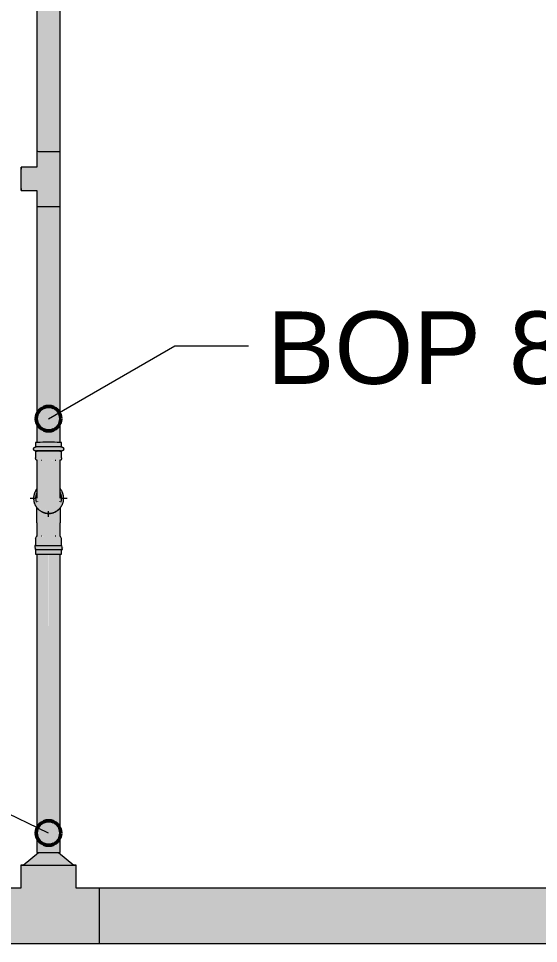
# Model space of a CAD drawing. Header units: inches. Extents: x -3385 to 41, y 7 to 1342.
# Drawn here: x -700.4 to -658.2, y 573.5 to 648.8 of the extents above; entities that cross this region are included whole.
import ezdxf

# ---------------------------------------------------------------- set-up
doc = ezdxf.new("R2010")
doc.units = ezdxf.units.IN
doc.header["$MEASUREMENT"] = 0
for name, color, linetype, lineweight in [('G-ANNO-DIMS', 111, 'Continuous', 9), ('P-PIPE', 3, 'Continuous', 9), ('P-PIPE-CNTR', 3, 'Continuous', 9)]:
    doc.layers.add(name, color=color, linetype=linetype, lineweight=lineweight)
doc.styles.add('Arial', font='arial.ttf', dxfattribs={"height": 5.901198})

# ---------------------------------------------------------------- blocks, each defined once
blk = doc.blocks.new('Victaulic-VicPress316-Elbow 90-45deg Style P568_P571 - Standard-V19-LOWER PARKING')
at = {"layer": 'P-PIPE'}
for points in [[(-698.423, 608.595), (-698.47, 608.609), (-698.888, 608.911), (-699.063, 609.147), (-699.172, 609.418), (-699.165, 609.386), (-699.047, 609.093), (-698.84, 608.862), (-698.47, 608.596), (-698.45, 608.596)], [(-698, 608.502), (-697.76, 608.526), (-697.511, 608.61), (-697.111, 608.898), (-696.937, 609.133), (-696.827, 609.412), (-696.844, 609.375), (-696.963, 609.093), (-697.149, 608.882), (-697.53, 608.609), (-698, 608.584), (-698, 608.515)], [(-698.251, 606.634), (-698.106, 606.653), (-698, 606.668), (-698, 607.723), (-698.95, 607.727), (-698.949, 606.647), (-698.892, 606.67), (-698.815, 606.64), (-698.729, 606.646), (-698.654, 606.649), (-698.536, 606.668), (-698.4, 606.65), (-698.251, 606.634)], [(-697.177, 606.64), (-697.168, 606.641), (-697.096, 606.67), (-697.05, 606.647), (-697.064, 607.727), (-698, 607.723), (-698, 606.668), (-697.679, 606.64), (-697.377, 606.659), (-697.269, 606.647), (-697.184, 606.64)], [(-698, 606.449), (-698.003, 606.667), (-698.279, 606.636), (-698.61, 606.66), (-698.731, 606.646), (-698.847, 606.644), (-698.906, 606.669), (-699.007, 606.609), (-699.03, 606.572), (-699.007, 606.452), (-698.106, 606.449)], [(-698, 605.893), (-698, 606.449), (-699.007, 606.451), (-699.007, 605.896), (-698.106, 605.893)], [(-698, 606.449), (-696.993, 606.452), (-696.993, 606.454), (-696.97, 606.572), (-697.019, 606.632), (-697.11, 606.669), (-697.184, 606.64), (-697.462, 606.668), (-697.537, 606.651), (-697.789, 606.65), (-698, 606.668), (-698, 606.571)], [(-698, 605.893), (-696.993, 605.896), (-696.993, 606.452), (-698, 606.449), (-698, 605.893)], [(-698, 605.564), (-698, 605.893), (-699.011, 605.895), (-699.223, 605.733), (-699.157, 605.618), (-699.007, 605.567), (-698.106, 605.564)], [(-698, 605.188), (-698, 605.564), (-699.007, 605.565), (-699.007, 605.191), (-698.068, 605.188)], [(-698, 605.564), (-696.993, 605.567), (-696.834, 605.619), (-696.776, 605.733), (-696.889, 605.826), (-696.993, 605.896), (-698, 605.893), (-698, 605.646)], [(-698, 605.188), (-696.993, 605.191), (-696.993, 605.567), (-698, 605.564), (-698, 605.243)]]:
    blk.add_hatch(color=256, dxfattribs=at).paths.add_polyline_path(points, flags=0)
h = blk.add_hatch(color=256, dxfattribs=at)
h.paths.add_polyline_path([(-698, 607.723), (-698, 608.515), (-698.295, 608.556), (-698.532, 608.639), (-698.893, 608.904), (-698.95, 608.955), (-698.935, 607.727), (-698.106, 607.723)], flags=0)
h.paths.add_polyline_path([(-698.165, 607.724), (-698.165, 607.724), (-698.165, 607.937)], flags=0)
h = blk.add_hatch(color=256, dxfattribs=at)
h.paths.add_polyline_path([(-698, 607.723), (-697.05, 607.727), (-697.062, 608.958), (-697.153, 608.866), (-697.53, 608.596), (-697.821, 608.52), (-698, 608.502), (-698, 607.724)], flags=0)
h.paths.add_polyline_path([(-697.835, 607.724), (-697.835, 607.724), (-697.821, 607.824)], flags=0)
for p, q in [((-699.059, 609.729), (-699.059, 609.727)), ((-699.059, 609.725), (-699.059, 609.724)), ((-698.95, 609.734), (-698.95, 609.729)), ((-697.05, 609.729), (-697.05, 609.734)), ((-696.941, 609.727), (-696.941, 609.729)), ((-696.941, 609.724), (-696.941, 609.725)), ((-698.95, 607.727), (-698.95, 606.624)), ((-697.05, 606.627), (-697.05, 607.727)), ((-699.059, 606.454), (-698.95, 606.672)), ((-699.059, 606.454), (-699.059, 605.897)), ((-696.941, 606.454), (-697.05, 606.672)), ((-696.941, 605.897), (-696.941, 606.454)), ((-699.059, 605.568), (-699.059, 605.193)), ((-696.941, 605.193), (-696.941, 605.568))]:
    blk.add_line(p, q, dxfattribs=at)
at = {"layer": 'P-PIPE', "flags": 128}
for points in [[(-699.064, 610.329), (-699.079, 610.303), (-699.101, 610.259), (-699.122, 610.215), (-699.14, 610.169), (-699.157, 610.123), (-699.172, 610.077), (-699.185, 610.03), (-699.196, 609.982), (-699.206, 609.934), (-699.213, 609.886), (-699.218, 609.837), (-699.222, 609.788), (-699.223, 609.739), (-699.223, 609.69), (-699.22, 609.641), (-699.216, 609.593), (-699.21, 609.544), (-699.202, 609.496), (-699.191, 609.448), (-699.179, 609.401), (-699.165, 609.354), (-699.15, 609.307), (-699.132, 609.262), (-699.112, 609.217), (-699.091, 609.173), (-699.068, 609.13), (-699.043, 609.087), (-699.017, 609.046), (-698.989, 609.006), (-698.959, 608.967), (-698.928, 608.929), (-698.896, 608.893), (-698.862, 608.858), (-698.826, 608.824), (-698.79, 608.791), (-698.752, 608.761), (-698.712, 608.731), (-698.672, 608.704), (-698.631, 608.678), (-698.588, 608.653), (-698.545, 608.63), (-698.501, 608.61), (-698.455, 608.59), (-698.41, 608.573), (-698.363, 608.558), (-698.316, 608.544), (-698.269, 608.532), (-698.221, 608.523), (-698.173, 608.515), (-698.124, 608.509), (-698.075, 608.505), (-698.026, 608.503), (-698, 608.502)], [(-698.95, 610.497), (-698.973, 610.467), (-699.002, 610.428)], [(-698, 608.502), (-697.951, 608.503), (-697.902, 608.506), (-697.853, 608.511), (-697.805, 608.518), (-697.757, 608.527), (-697.709, 608.538), (-697.662, 608.55), (-697.615, 608.565), (-697.569, 608.581), (-697.523, 608.599), (-697.479, 608.619), (-697.435, 608.641), (-697.392, 608.664), (-697.35, 608.689), (-697.309, 608.716), (-697.269, 608.745), (-697.231, 608.775), (-697.193, 608.806), (-697.157, 608.839), (-697.122, 608.874), (-697.089, 608.909), (-697.057, 608.946), (-697.026, 608.985), (-696.998, 609.024), (-696.97, 609.065), (-696.945, 609.107), (-696.921, 609.149), (-696.899, 609.193), (-696.878, 609.237), (-696.859, 609.283), (-696.843, 609.329), (-696.828, 609.375), (-696.815, 609.422), (-696.803, 609.47), (-696.794, 609.518), (-696.787, 609.566), (-696.781, 609.615), (-696.778, 609.664), (-696.776, 609.713), (-696.777, 609.762), (-696.779, 609.811), (-696.784, 609.859), (-696.79, 609.908), (-696.798, 609.956), (-696.808, 610.004), (-696.82, 610.051), (-696.834, 610.098), (-696.85, 610.145), (-696.868, 610.19), (-696.887, 610.235), (-696.909, 610.279), (-696.932, 610.322)], [(-696.997, 610.426), (-697.011, 610.446), (-697.04, 610.485)], [(-698.95, 609.732), (-698.95, 609.734), (-698.95, 609.734)], [(-698.95, 607.727), (-698.95, 607.808), (-698.95, 607.888), (-698.95, 607.969), (-698.95, 608.048), (-698.95, 608.128), (-698.95, 608.206), (-698.95, 608.284), (-698.95, 608.361), (-698.95, 608.437), (-698.95, 608.512), (-698.95, 608.585), (-698.95, 608.657), (-698.95, 608.728), (-698.95, 608.797), (-698.95, 608.864), (-698.95, 608.929), (-698.95, 608.974)], [(-697.05, 608.973), (-697.05, 608.94), (-697.05, 608.875), (-697.05, 608.808), (-697.05, 608.739), (-697.05, 608.669), (-697.05, 608.597), (-697.05, 608.524), (-697.05, 608.449), (-697.05, 608.374), (-697.05, 608.297), (-697.05, 608.219), (-697.05, 608.141), (-697.05, 608.062), (-697.05, 607.982), (-697.05, 607.902), (-697.05, 607.821), (-697.05, 607.741), (-697.05, 607.727)], [(-699.003, 605.899), (-699.017, 605.898), (-699.028, 605.898), (-699.039, 605.898), (-699.047, 605.898), (-699.055, 605.898), (-699.062, 605.897), (-699.071, 605.897), (-699.118, 605.886), (-699.082, 605.57), (-699.066, 605.568), (-699.059, 605.568), (-699.052, 605.568), (-699.044, 605.567), (-699.034, 605.567), (-699.023, 605.567), (-699.011, 605.567), (-698.997, 605.567), (-698.981, 605.567), (-698.964, 605.566), (-698.946, 605.566), (-698.926, 605.566), (-698.904, 605.566), (-698.881, 605.566), (-698.857, 605.566), (-698.831, 605.565), (-698.804, 605.565), (-698.776, 605.565), (-698.746, 605.565), (-698.716, 605.565), (-698.684, 605.565), (-698.651, 605.565), (-698.617, 605.565), (-698.582, 605.565), (-698.546, 605.564), (-698.509, 605.564), (-698.472, 605.564), (-698.434, 605.564), (-698.394, 605.564), (-698.355, 605.564), (-698.315, 605.564), (-698.274, 605.564), (-698.233, 605.564), (-698.191, 605.564), (-698.149, 605.564), (-698.107, 605.564), (-698.065, 605.564), (-698.023, 605.564), (-698, 605.564)], [(-698, 605.564), (-697.957, 605.564), (-697.915, 605.564), (-697.873, 605.564), (-697.831, 605.564), (-697.789, 605.564), (-697.748, 605.564), (-697.707, 605.564), (-697.666, 605.564), (-697.627, 605.564), (-697.587, 605.564), (-697.548, 605.564), (-697.51, 605.564), (-697.473, 605.564), (-697.437, 605.564), (-697.401, 605.565), (-697.367, 605.565), (-697.333, 605.565), (-697.301, 605.565), (-697.27, 605.565), (-697.239, 605.565), (-697.211, 605.565), (-697.183, 605.565), (-697.156, 605.566), (-697.131, 605.566), (-697.108, 605.566), (-697.085, 605.566), (-697.065, 605.566), (-697.045, 605.566), (-697.027, 605.566), (-697.011, 605.567), (-696.996, 605.567), (-696.983, 605.567), (-696.971, 605.567), (-696.961, 605.567), (-696.952, 605.567), (-696.945, 605.568), (-696.938, 605.568), (-696.929, 605.569), (-696.882, 605.579), (-696.918, 605.896), (-696.934, 605.897), (-696.941, 605.898), (-696.948, 605.898), (-696.956, 605.898), (-696.966, 605.898), (-696.977, 605.898), (-696.989, 605.899)]]:
    blk.add_lwpolyline(points, dxfattribs=at)
at = {"layer": 'P-PIPE'}
for centre, major_axis, start_param, end_param in [((-698, 606.672), (0.95, 0), 4.057221, 4.106915), ((-698, 606.672), (0.95, 0), 5.317863, 5.367557), ((-698, 605.897), (-1.059, 0), 5.969026, 7.853982), ((-698, 605.568), (-1.059, 0), 5.991706, 7.853982), ((-698, 605.897), (1.059, 0), 4.712389, 6.597345), ((-698, 605.568), (1.059, 0), 4.712389, 6.550885), ((-698, 605.193), (1.059, 0), 2.827433, 4.712389), ((-698, 605.193), (1.059, 0), 4.712389, 6.597345)]:
    blk.add_ellipse(centre, major_axis=major_axis, ratio=0.004167, start_param=start_param, end_param=end_param, dxfattribs=at)
blk = doc.blocks.new('Victaulic-VicPress316-Elbow 90-45deg Style P568_P571 - Standard-1198667-LOWER PARKING')
at = {"layer": 'P-PIPE'}
for points in [[(-699.007, 613.588), (-699.007, 613.588), (-698, 613.589), (-698, 613.918), (-699.047, 613.904), (-699.165, 613.866), (-699.223, 613.753), (-699.167, 613.7), (-699.007, 613.588)], [(-699.007, 613.917), (-698, 613.918), (-698, 614.293), (-699.007, 614.293), (-699.007, 613.918)], [(-696.993, 613.917), (-696.993, 614.293), (-698, 614.293), (-698, 613.918), (-697.111, 613.917)], [(-696.993, 613.588), (-696.776, 613.753), (-696.836, 613.866), (-696.993, 613.917), (-698, 613.918), (-698, 613.589), (-696.992, 613.588)], [(-698.903, 612.814), (-698.891, 612.814), (-698.816, 612.843), (-698.538, 612.814), (-698.463, 612.832), (-698.211, 612.832), (-698, 612.814), (-698, 613.032), (-699.007, 613.032), (-699.007, 613.032), (-699.03, 612.913), (-698.981, 612.853), (-698.904, 612.814)], [(-699.007, 613.032), (-698, 613.032), (-698, 613.589), (-699.007, 613.588), (-699.007, 613.032)], [(-696.993, 613.032), (-696.993, 613.588), (-698, 613.589), (-698, 613.032), (-697.075, 613.032)], [(-697.096, 612.814), (-696.993, 612.876), (-696.97, 612.913), (-696.993, 613.032), (-698, 613.032), (-697.997, 612.815), (-697.721, 612.846), (-697.389, 612.823), (-697.269, 612.837), (-697.153, 612.84), (-697.107, 612.814)], [(-698.95, 611.758), (-698, 611.759), (-698.002, 612.815), (-698.321, 612.842), (-698.622, 612.824), (-698.731, 612.836), (-698.832, 612.842), (-698.903, 612.814), (-698.95, 612.837), (-698.95, 612.775)], [(-697.05, 611.758), (-697.051, 612.837), (-697.108, 612.814), (-697.185, 612.844), (-697.27, 612.837), (-697.345, 612.834), (-697.462, 612.814), (-697.561, 612.83), (-697.795, 612.843), (-698, 612.814), (-698, 611.759), (-697.064, 611.758)], [(-698, 608.791), (-698, 611.759), (-698.95, 611.758), (-698.935, 609.576), (-698.892, 609.416), (-698.82, 609.262), (-698.712, 609.114), (-698.569, 608.984), (-698.456, 608.909), (-698.325, 608.848), (-698.106, 608.8)], [(-698, 608.791), (-697.835, 608.805), (-697.675, 608.848), (-697.505, 608.932), (-697.389, 609.013), (-697.272, 609.13), (-697.177, 609.266), (-697.087, 609.492), (-697.064, 609.576), (-697.05, 609.895), (-697.064, 611.758), (-698, 611.759), (-698, 608.805)], [(-698, 608.515), (-698.002, 608.681), (-698.285, 608.734), (-698.422, 608.785), (-698.625, 608.886), (-698.917, 609.25), (-698.951, 609.309), (-699.007, 609.412), (-699.022, 609.532), (-699.019, 609.888), (-698.981, 610.115), (-698.95, 610.173), (-698.95, 610.49), (-699.063, 610.331), (-699.17, 610.067), (-699.223, 609.739), (-699.17, 609.411), (-699.016, 609.068), (-698.846, 608.879), (-698.47, 608.609), (-698.239, 608.539), (-698.106, 608.526)], [(-698, 608.681), (-698.004, 608.791), (-698.226, 608.822), (-698.393, 608.88), (-698.495, 608.932), (-698.654, 609.057), (-698.731, 609.135), (-698.855, 609.336), (-698.913, 609.492), (-698.935, 609.576), (-698.95, 609.904), (-698.95, 610.173), (-699.007, 610.067), (-699.007, 609.974), (-699.03, 609.808), (-699.007, 609.412), (-698.925, 609.259), (-698.615, 608.879), (-698.363, 608.755), (-698.106, 608.695)], [(-698, 608.598), (-697.53, 608.609), (-697.106, 608.917), (-696.936, 609.147), (-696.829, 609.411), (-696.776, 609.739), (-696.829, 610.067), (-696.953, 610.372), (-697.05, 610.471), (-697.048, 610.171), (-696.993, 610.066), (-696.977, 609.947), (-696.981, 609.591), (-697.019, 609.364), (-697.114, 609.209), (-697.38, 608.882), (-697.605, 608.773), (-697.85, 608.705), (-698, 608.68)], [(-698, 608.681), (-697.721, 608.734), (-697.488, 608.822), (-697.373, 608.887), (-697.114, 609.209), (-697.066, 609.276), (-696.993, 609.412), (-696.993, 609.505), (-696.97, 609.671), (-696.993, 610.067), (-697.05, 610.15), (-697.064, 609.576), (-697.131, 609.364), (-697.217, 609.209), (-697.293, 609.109), (-697.455, 608.967), (-697.6, 608.883), (-697.755, 608.827), (-697.835, 608.805), (-698, 608.79), (-698, 608.709)]]:
    blk.add_hatch(color=256, dxfattribs=at).paths.add_polyline_path(points, flags=0)
for p, q in [((-699.059, 614.293), (-699.059, 613.917)), ((-696.941, 613.917), (-696.941, 614.293)), ((-699.059, 613.588), (-699.059, 613.032)), ((-696.941, 613.032), (-696.941, 613.588)), ((-698.95, 612.858), (-698.95, 611.758)), ((-697.05, 611.758), (-697.05, 612.86)), ((-699.059, 609.74), (-699.059, 609.739)), ((-699.059, 609.739), (-699.059, 609.738)), ((-698.95, 609.741), (-698.95, 609.74)), ((-697.05, 609.74), (-697.05, 609.741)), ((-696.941, 609.739), (-696.941, 609.74)), ((-696.941, 609.738), (-696.941, 609.739))]:
    blk.add_line(p, q, dxfattribs=at)
at = {"layer": 'P-PIPE', "flags": 128}
for points in [[(-699.059, 613.588), (-699.065, 613.588), (-699.072, 613.589), (-699.078, 613.589), (-699.085, 613.59), (-699.091, 613.591), (-699.098, 613.593), (-699.104, 613.594), (-699.111, 613.596), (-699.117, 613.599), (-699.123, 613.601), (-699.129, 613.604), (-699.135, 613.607), (-699.141, 613.61), (-699.146, 613.613), (-699.152, 613.617), (-699.157, 613.621), (-699.162, 613.625), (-699.167, 613.629), (-699.172, 613.633), (-699.177, 613.638), (-699.181, 613.643), (-699.186, 613.648), (-699.19, 613.653), (-699.194, 613.658), (-699.197, 613.664), (-699.201, 613.669), (-699.204, 613.675), (-699.207, 613.681), (-699.21, 613.687), (-699.212, 613.693), (-699.214, 613.699), (-699.216, 613.705), (-699.218, 613.712), (-699.22, 613.718), (-699.221, 613.725), (-699.222, 613.731), (-699.223, 613.738), (-699.223, 613.744), (-699.223, 613.751), (-699.223, 613.757), (-699.223, 613.764), (-699.222, 613.77), (-699.221, 613.777), (-699.22, 613.783), (-699.219, 613.79), (-699.217, 613.796), (-699.215, 613.803), (-699.213, 613.809), (-699.211, 613.815), (-699.208, 613.821), (-699.206, 613.827), (-699.202, 613.833), (-699.199, 613.838), (-699.196, 613.844), (-699.192, 613.849), (-699.188, 613.855), (-699.184, 613.86), (-699.179, 613.865), (-699.175, 613.869), (-699.17, 613.874), (-699.165, 613.878), (-699.16, 613.882), (-699.155, 613.886), (-699.149, 613.89), (-699.144, 613.893), (-699.138, 613.897), (-699.132, 613.9), (-699.126, 613.903), (-699.12, 613.905), (-699.114, 613.908), (-699.108, 613.91), (-699.101, 613.911), (-699.095, 613.913), (-699.088, 613.914), (-699.082, 613.915), (-699.075, 613.916), (-699.069, 613.917), (-699.062, 613.917), (-699.059, 613.917)], [(-698, 613.918), (-698.042, 613.918), (-698.084, 613.918), (-698.127, 613.918), (-698.168, 613.918), (-698.21, 613.918), (-698.252, 613.918), (-698.292, 613.918), (-698.333, 613.918), (-698.373, 613.918), (-698.412, 613.918), (-698.451, 613.918), (-698.489, 613.918), (-698.526, 613.918), (-698.562, 613.918), (-698.598, 613.918), (-698.632, 613.918), (-698.666, 613.918), (-698.698, 613.918), (-698.729, 613.918), (-698.759, 613.918), (-698.788, 613.918), (-698.816, 613.918), (-698.842, 613.918), (-698.867, 613.918), (-698.891, 613.918), (-698.913, 613.917), (-698.934, 613.917), (-698.953, 613.917), (-698.971, 613.917), (-698.987, 613.917), (-699.001, 613.917), (-699.014, 613.917), (-699.026, 613.917), (-699.035, 613.917), (-699.043, 613.917), (-699.05, 613.917), (-699.054, 613.917), (-699.057, 613.917), (-699.059, 613.917), (-699.059, 613.917)], [(-699.059, 613.917), (-699.058, 613.917), (-699.055, 613.917), (-699.051, 613.917), (-699.045, 613.917), (-699.038, 613.917), (-699.028, 613.917), (-699.018, 613.917), (-699.005, 613.917)], [(-696.941, 613.917), (-696.942, 613.917), (-696.944, 613.917), (-696.948, 613.917), (-696.954, 613.917), (-696.962, 613.917), (-696.971, 613.917), (-696.982, 613.917), (-696.995, 613.917), (-697.009, 613.917), (-697.024, 613.917), (-697.042, 613.917), (-697.06, 613.917), (-697.081, 613.917), (-697.103, 613.918), (-697.126, 613.918), (-697.15, 613.918), (-697.176, 613.918), (-697.204, 613.918), (-697.232, 613.918), (-697.262, 613.918), (-697.293, 613.918), (-697.325, 613.918), (-697.358, 613.918), (-697.392, 613.918), (-697.428, 613.918), (-697.464, 613.918), (-697.501, 613.918), (-697.538, 613.918), (-697.577, 613.918), (-697.616, 613.918), (-697.656, 613.918), (-697.696, 613.918), (-697.737, 613.918), (-697.778, 613.918), (-697.82, 613.918), (-697.862, 613.918), (-697.904, 613.918), (-697.946, 613.918), (-697.988, 613.918), (-698, 613.918)], [(-696.998, 613.917), (-696.985, 613.917), (-696.974, 613.917), (-696.964, 613.917), (-696.956, 613.917), (-696.95, 613.917), (-696.945, 613.917), (-696.942, 613.917), (-696.941, 613.917), (-696.941, 613.917)], [(-696.941, 613.917), (-696.934, 613.917), (-696.928, 613.916), (-696.921, 613.916), (-696.915, 613.915), (-696.908, 613.914), (-696.902, 613.912), (-696.895, 613.911), (-696.889, 613.909), (-696.883, 613.906), (-696.877, 613.904), (-696.871, 613.901), (-696.865, 613.898), (-696.859, 613.895), (-696.853, 613.892), (-696.848, 613.888), (-696.843, 613.884), (-696.837, 613.88), (-696.832, 613.876), (-696.827, 613.872), (-696.823, 613.867), (-696.818, 613.862), (-696.814, 613.857), (-696.81, 613.852), (-696.806, 613.847), (-696.802, 613.841), (-696.799, 613.836), (-696.796, 613.83), (-696.793, 613.824), (-696.79, 613.818), (-696.787, 613.812), (-696.785, 613.806), (-696.783, 613.8), (-696.781, 613.793), (-696.78, 613.787), (-696.779, 613.78), (-696.778, 613.774), (-696.777, 613.767), (-696.776, 613.761), (-696.776, 613.754), (-696.776, 613.748), (-696.777, 613.741), (-696.777, 613.735), (-696.778, 613.728), (-696.779, 613.722), (-696.781, 613.715), (-696.782, 613.709), (-696.784, 613.702), (-696.786, 613.696), (-696.789, 613.69), (-696.791, 613.684), (-696.794, 613.678), (-696.797, 613.672), (-696.8, 613.667), (-696.804, 613.661), (-696.808, 613.656), (-696.812, 613.65), (-696.816, 613.645), (-696.82, 613.64), (-696.825, 613.636), (-696.83, 613.631), (-696.835, 613.627), (-696.84, 613.623), (-696.845, 613.619), (-696.85, 613.615), (-696.856, 613.612), (-696.862, 613.608), (-696.868, 613.605), (-696.873, 613.602), (-696.88, 613.6), (-696.886, 613.598), (-696.892, 613.595), (-696.898, 613.594), (-696.905, 613.592), (-696.911, 613.591), (-696.918, 613.59), (-696.924, 613.589), (-696.931, 613.588), (-696.937, 613.588), (-696.941, 613.588)], [(-699.059, 613.588), (-699.058, 613.588), (-699.055, 613.588), (-699.051, 613.588), (-699.045, 613.588), (-699.038, 613.588), (-699.028, 613.588), (-699.018, 613.588), (-699.005, 613.588), (-698.991, 613.588), (-698.975, 613.588), (-698.958, 613.588), (-698.939, 613.588), (-698.919, 613.588), (-698.897, 613.589), (-698.874, 613.589), (-698.849, 613.589), (-698.823, 613.589), (-698.796, 613.589), (-698.767, 613.589), (-698.738, 613.589), (-698.707, 613.589), (-698.675, 613.589), (-698.641, 613.589), (-698.607, 613.589), (-698.572, 613.589), (-698.536, 613.589), (-698.499, 613.589), (-698.461, 613.589), (-698.423, 613.589), (-698.384, 613.589), (-698.344, 613.589), (-698.303, 613.589), (-698.263, 613.589), (-698.221, 613.589), (-698.18, 613.589), (-698.138, 613.589), (-698.096, 613.589), (-698.054, 613.589), (-698.011, 613.589), (-698, 613.589)], [(-699.001, 613.588), (-699.014, 613.588), (-699.026, 613.588), (-699.035, 613.588), (-699.043, 613.588), (-699.05, 613.588), (-699.054, 613.588), (-699.057, 613.588), (-699.059, 613.588), (-699.059, 613.588)], [(-698.95, 612.814), (-698.958, 612.82), (-698.967, 612.827), (-698.975, 612.835), (-698.982, 612.842), (-698.99, 612.85), (-698.997, 612.859), (-699.004, 612.867), (-699.01, 612.876), (-699.016, 612.885), (-699.022, 612.894), (-699.027, 612.904), (-699.032, 612.914), (-699.036, 612.924), (-699.041, 612.934), (-699.044, 612.944), (-699.048, 612.954), (-699.05, 612.965), (-699.053, 612.975), (-699.055, 612.986), (-699.057, 612.997), (-699.058, 613.008), (-699.058, 613.019), (-699.059, 613.03), (-699.059, 613.032)], [(-698, 613.589), (-697.957, 613.589), (-697.915, 613.589), (-697.873, 613.589), (-697.831, 613.589), (-697.789, 613.589), (-697.748, 613.589), (-697.707, 613.589), (-697.667, 613.589), (-697.627, 613.589), (-697.587, 613.589), (-697.549, 613.589), (-697.511, 613.589), (-697.474, 613.589), (-697.437, 613.589), (-697.402, 613.589), (-697.367, 613.589), (-697.334, 613.589), (-697.301, 613.589), (-697.27, 613.589), (-697.24, 613.589), (-697.211, 613.589), (-697.184, 613.589), (-697.157, 613.589), (-697.132, 613.589), (-697.109, 613.589), (-697.086, 613.588), (-697.066, 613.588), (-697.047, 613.588), (-697.029, 613.588), (-697.013, 613.588), (-696.998, 613.588), (-696.985, 613.588), (-696.974, 613.588), (-696.964, 613.588), (-696.956, 613.588), (-696.95, 613.588), (-696.945, 613.588), (-696.942, 613.588), (-696.941, 613.588), (-696.941, 613.588)], [(-696.941, 613.032), (-696.941, 613.021), (-696.942, 613.01), (-696.943, 612.999), (-696.944, 612.988), (-696.946, 612.977), (-696.949, 612.967), (-696.951, 612.956), (-696.955, 612.946), (-696.958, 612.936), (-696.962, 612.925), (-696.967, 612.915), (-696.972, 612.906), (-696.977, 612.896), (-696.982, 612.887), (-696.988, 612.878), (-696.995, 612.869), (-697.001, 612.86), (-697.008, 612.852), (-697.016, 612.844), (-697.023, 612.836), (-697.031, 612.829), (-697.04, 612.821), (-697.048, 612.815), (-697.05, 612.814)], [(-696.941, 613.588), (-696.942, 613.588), (-696.944, 613.588), (-696.948, 613.588), (-696.954, 613.588), (-696.962, 613.588), (-696.971, 613.588), (-696.982, 613.588), (-696.995, 613.588)], [(-698.95, 611.758), (-698.95, 611.677), (-698.95, 611.597), (-698.95, 611.516), (-698.95, 611.437), (-698.95, 611.357), (-698.95, 611.279), (-698.95, 611.201), (-698.95, 611.124), (-698.95, 611.048), (-698.95, 610.973), (-698.95, 610.899), (-698.95, 610.827), (-698.95, 610.756), (-698.95, 610.687), (-698.95, 610.62), (-698.95, 610.554), (-698.95, 610.49), (-698.95, 610.428), (-698.95, 610.369), (-698.95, 610.312), (-698.95, 610.257), (-698.95, 610.204), (-698.95, 610.154), (-698.95, 610.106), (-698.95, 610.061), (-698.95, 610.019), (-698.95, 609.979), (-698.95, 609.943), (-698.95, 609.909), (-698.95, 609.878), (-698.95, 609.851), (-698.95, 609.826), (-698.95, 609.804), (-698.95, 609.786), (-698.95, 609.77), (-698.95, 609.758), (-698.95, 609.749), (-698.95, 609.743), (-698.95, 609.741), (-698.95, 609.741)], [(-697.05, 609.741), (-697.05, 609.742), (-697.05, 609.747), (-697.05, 609.755), (-697.05, 609.767), (-697.05, 609.781), (-697.05, 609.799), (-697.05, 609.82), (-697.05, 609.844), (-697.05, 609.871), (-697.05, 609.9), (-697.05, 609.933), (-697.05, 609.969), (-697.05, 610.008), (-697.05, 610.049), (-697.05, 610.094), (-697.05, 610.141), (-697.05, 610.19), (-697.05, 610.242), (-697.05, 610.296), (-697.05, 610.353), (-697.05, 610.412), (-697.05, 610.473), (-697.05, 610.537), (-697.05, 610.602), (-697.05, 610.669), (-697.05, 610.737), (-697.05, 610.808), (-697.05, 610.88), (-697.05, 610.953), (-697.05, 611.027), (-697.05, 611.103), (-697.05, 611.18), (-697.05, 611.258), (-697.05, 611.336), (-697.05, 611.415), (-697.05, 611.495), (-697.05, 611.575), (-697.05, 611.655), (-697.05, 611.736), (-697.05, 611.758)], [(-698.95, 610.51), (-698.973, 610.48), (-699.002, 610.441), (-699.029, 610.4), (-699.055, 610.358), (-699.079, 610.316), (-699.101, 610.272), (-699.121, 610.227), (-699.14, 610.182), (-699.157, 610.136), (-699.172, 610.09), (-699.185, 610.043), (-699.196, 609.995), (-699.205, 609.947), (-699.213, 609.898), (-699.218, 609.85), (-699.222, 609.801), (-699.223, 609.752), (-699.223, 609.703), (-699.22, 609.654), (-699.216, 609.606), (-699.21, 609.557), (-699.201, 609.509), (-699.191, 609.461), (-699.179, 609.413), (-699.165, 609.367), (-699.149, 609.32), (-699.132, 609.275), (-699.112, 609.23), (-699.091, 609.186), (-699.068, 609.142), (-699.043, 609.1), (-699.017, 609.059), (-698.989, 609.019), (-698.959, 608.98), (-698.928, 608.942), (-698.896, 608.906), (-698.862, 608.87), (-698.826, 608.837), (-698.789, 608.804), (-698.751, 608.774), (-698.712, 608.744), (-698.672, 608.717), (-698.63, 608.69), (-698.588, 608.666), (-698.545, 608.643), (-698.5, 608.623), (-698.455, 608.603), (-698.41, 608.586), (-698.363, 608.571), (-698.316, 608.557), (-698.269, 608.545), (-698.221, 608.536), (-698.172, 608.528), (-698.124, 608.522), (-698.075, 608.518), (-698.026, 608.516), (-698, 608.515)], [(-698.953, 610.201), (-698.971, 610.162), (-698.987, 610.123), (-699.001, 610.084), (-699.014, 610.043), (-699.026, 610.002), (-699.035, 609.961), (-699.043, 609.92), (-699.05, 609.878), (-699.054, 609.836), (-699.057, 609.793), (-699.059, 609.751), (-699.059, 609.74)], [(-698, 608.515), (-697.951, 608.516), (-697.902, 608.519), (-697.853, 608.524), (-697.805, 608.531), (-697.757, 608.54), (-697.709, 608.55), (-697.662, 608.563), (-697.615, 608.578), (-697.569, 608.594), (-697.523, 608.612), (-697.479, 608.632), (-697.435, 608.654), (-697.392, 608.677), (-697.35, 608.702), (-697.309, 608.729), (-697.269, 608.758), (-697.23, 608.788), (-697.193, 608.819), (-697.157, 608.852), (-697.122, 608.886), (-697.089, 608.922), (-697.057, 608.959), (-697.026, 608.998), (-696.997, 609.037), (-696.97, 609.078), (-696.945, 609.12), (-696.921, 609.162), (-696.899, 609.206), (-696.878, 609.25), (-696.859, 609.296), (-696.843, 609.342), (-696.828, 609.388), (-696.815, 609.435), (-696.803, 609.483), (-696.794, 609.531), (-696.787, 609.579), (-696.781, 609.628), (-696.778, 609.677), (-696.776, 609.726), (-696.777, 609.775), (-696.779, 609.824), (-696.784, 609.872), (-696.79, 609.921), (-696.798, 609.969), (-696.808, 610.017), (-696.82, 610.064), (-696.834, 610.111), (-696.85, 610.158), (-696.868, 610.203), (-696.887, 610.248), (-696.909, 610.292), (-696.932, 610.335), (-696.956, 610.378), (-696.983, 610.419), (-697.011, 610.459), (-697.04, 610.498)], [(-696.941, 609.74), (-696.942, 609.782), (-696.944, 609.824), (-696.948, 609.866), (-696.954, 609.908), (-696.962, 609.95), (-696.971, 609.991), (-696.982, 610.032), (-696.995, 610.073), (-697.009, 610.113), (-697.024, 610.152), (-697.042, 610.191), (-697.05, 610.207)]]:
    blk.add_lwpolyline(points, dxfattribs=at)
at = {"layer": 'P-PIPE'}
for centre, major_axis, ratio, start_param, end_param in [((-698, 614.293), (-1.059, 0), 0.000901, 4.712389, 6.597345), ((-698, 613.917), (1.059, 0), 0.000901, 1.570796, 3.455752), ((-698, 614.293), (1.059, 0), 0.000901, 5.969026, 7.853982), ((-698, 613.917), (1.059, 0), 0.000901, 5.969026, 7.853982), ((-698, 613.588), (1.059, 0), 0.000901, 1.570796, 3.455752), ((-698, 613.588), (1.059, 0), 0.000901, 5.969026, 7.853982), ((-698, 612.814), (0.95, 0), 0.000901, 2.17627, 2.225964), ((-698, 612.814), (0.95, 0), 0.000901, 0.915628, 0.965323), ((-698, 609.739), (1.059, 0), 1, 2.827433, 3.455752), ((-698, 609.739), (1.059, 0), 1, 5.969026, 6.597345), ((-698, 609.74), (0.95, 0), 1, 3.429872, 3.455752), ((-698, 609.74), (0.95, 0), 1, 5.969026, 5.994902)]:
    blk.add_ellipse(centre, major_axis=major_axis, ratio=ratio, start_param=start_param, end_param=end_param, dxfattribs=at)

msp = doc.modelspace()

# ---------------------------------------------------------------- hatches: boundary and pattern name
at = {"layer": 'P-PIPE'}
h = msp.add_hatch(color=256, dxfattribs=at)
h.paths.add_polyline_path([(-698.242, 777.495), (-698.242, 777.495), (-698.242, 768.905)], flags=0)
h.paths.add_polyline_path([(-698.471, 777.495), (-698.471, 777.495), (-698.471, 768.905)], flags=0)
h.paths.add_polyline_path([(-698, 637.982), (-698, 777.495), (-698.95, 777.497), (-698.949, 637.986), (-698.468, 637.983), (-698.178, 637.983)], flags=0)
for points in [[(-698, 637.982), (-697.05, 637.986), (-697.05, 777.499), (-697.525, 777.495), (-698, 777.495), (-698, 645.196)], [(-700.244, 634.792), (-698.951, 634.792), (-698.529, 635.206), (-697.995, 635.738), (-698.951, 636.693), (-700.244, 636.693), (-700.24, 636.214), (-700.243, 634.823)], [(-700.245, 634.825), (-700.24, 635.738), (-700.247, 635.073)], [(-698, 580.904), (-698.013, 605.188), (-698.95, 605.19), (-698.95, 580.908), (-698.475, 580.904), (-698.246, 580.904)], [(-698, 580.904), (-697.05, 580.908), (-697.05, 605.191), (-698, 605.188), (-698, 590.214)], [(-698.455, 579.868), (-695.937, 579.877), (-697.187, 580.906), (-698.823, 580.899), (-700.062, 579.877), (-698.869, 579.869), (-698.475, 579.868)], [(-697.996, 575.733), (-695.75, 577.993), (-695.75, 579.877), (-696.406, 579.87), (-699.946, 579.872), (-700.25, 579.877), (-700.25, 577.993), (-699.179, 576.917), (-698.299, 576.037)], [(-702.133, 573.493), (-693.866, 573.494), (-693.862, 574.61), (-693.866, 577.993), (-695.75, 577.993), (-696.078, 577.657), (-697.996, 575.733), (-700.25, 577.993), (-702.134, 577.993), (-702.13, 576.86), (-702.134, 573.493)], [(-693.862, 575.743), (-624.129, 575.743), (-624.135, 577.993), (-693.866, 577.993), (-693.862, 576.86), (-693.862, 575.743)]]:
    msp.add_hatch(color=256, dxfattribs=at).paths.add_polyline_path(points, flags=0)
h = msp.add_hatch(color=256, dxfattribs=at)
h.paths.add_polyline_path([(-697.08, 633.497), (-697.049, 633.498), (-697.049, 637.986), (-697.08, 637.984)], flags=0)
h.paths.add_polyline_path([(-698.915, 634.825), (-698.951, 634.792), (-698.951, 633.498), (-698.915, 633.497), (-698.915, 634.823)], flags=0)
h.paths.add_polyline_path([(-697.995, 633.494), (-697.08, 633.497), (-697.082, 637.985), (-698.475, 637.983), (-698.951, 637.986), (-698.951, 636.693), (-697.995, 635.738), (-698.915, 634.825), (-698.915, 633.497), (-698, 633.494)], flags=0)
h = msp.add_hatch(color=256, dxfattribs=at)
h.paths.add_polyline_path([(-698.471, 633.495), (-698.471, 633.494), (-698.471, 631.451)], flags=0)
h.paths.add_polyline_path([(-698.95, 614.293), (-698, 614.293), (-698, 633.494), (-698.95, 633.496), (-698.95, 614.293)], flags=0)
h = msp.add_hatch(color=256, dxfattribs=at)
h.paths.add_polyline_path([(-697.328, 633.495), (-697.328, 633.495), (-697.348, 631.451)], flags=0)
h.paths.add_polyline_path([(-697.525, 633.495), (-697.525, 633.494), (-697.548, 631.451)], flags=0)
h.paths.add_polyline_path([(-697.05, 614.293), (-697.05, 633.498), (-697.525, 633.495), (-698, 633.494), (-698, 614.293), (-697.052, 614.293)], flags=0)
h.paths.add_polyline_path([(-697.177, 614.293), (-697.177, 614.293), (-697.177, 617.705)], flags=0)
h = msp.add_hatch(color=256, dxfattribs=at)
h.paths.add_polyline_path([(-624.134, 573.493), (-624.13, 574.618), (-624.129, 575.743), (-693.862, 575.743), (-693.864, 573.493), (-636.944, 573.493)], flags=0)
h.paths.add_polyline_path([(-693.862, 574.152), (-693.863, 574.152), (-689.368, 574.152)], flags=0)

# ---------------------------------------------------------------- linework, layer by layer
at = {"layer": 'G-ANNO-DIMS'}
for p, q in [((-698, 616.22), (-687.735, 622.146)), ((-687.735, 622.146), (-681.749, 622.146)), ((-698, 582.488), (-707.718, 587.146))]:
    msp.add_line(p, q, dxfattribs=at)
at = {"layer": 'G-ANNO-DIMS', "lineweight": 50}
for centre in [(-698, 616.22), (-698, 582.488)]:
    msp.add_circle(centre, 1, dxfattribs=at)
at = {"layer": 'P-PIPE'}
for p, q in [((-698.95, 777.499), (-698.95, 637.986)), ((-697.05, 637.986), (-697.05, 777.499)), ((-698.951, 637.986), (-698.951, 636.693)), ((-697.049, 633.498), (-697.049, 637.986)), ((-698.95, 636.693), (-700.244, 636.693)), ((-700.244, 634.792), (-698.95, 634.792)), ((-698.951, 634.792), (-698.951, 633.498)), ((-698.95, 633.498), (-698.95, 614.293)), ((-697.05, 614.293), (-697.05, 633.498)), ((-698.95, 605.191), (-698.95, 580.908)), ((-697.05, 580.908), (-697.05, 605.191)), ((-700.062, 579.877), (-698.812, 580.908)), ((-697.187, 580.908), (-695.937, 579.877)), ((-700.25, 579.877), (-700.25, 577.993)), ((-695.75, 577.993), (-695.75, 579.877)), ((-700.25, 577.993), (-702.134, 577.993)), ((-693.866, 577.993), (-695.75, 577.993)), ((-624.134, 577.993), (-693.866, 577.993)), ((-702.134, 573.493), (-693.866, 573.493)), ((-693.866, 573.493), (-624.134, 573.493))]:
    msp.add_line(p, q, dxfattribs=at)
for centre, major_axis, ratio, start_param, end_param in [((-698, 637.986), (0.951, 0), 0.004217, 3.146097, 3.665694), ((-698, 637.986), (0.951, 0), 0.004217, 3.669695, 3.927226), ((-698, 637.986), (0.951, 0), 0.004217, 3.931495, 4.188896), ((-698, 637.986), (0.95, 0), 0.004217, 3.930288, 4.18879), ((-698, 637.986), (0.95, 0), 0.004217, 4.192583, 4.45059), ((-698, 637.986), (0.951, 0), 0.004217, 4.193294, 4.450609), ((-698, 637.986), (0.951, 0), 0.004217, 4.455093, 4.71234), ((-698, 637.986), (0.95, 0), 0.004217, 4.454779, 4.712389), ((-698, 637.986), (0.951, 0), 0.004217, 4.716893, 4.974075), ((-698, 637.986), (0.95, 0), 0.004217, 4.716948, 4.974188), ((-698, 637.986), (0.951, 0), 0.004217, 4.978692, 5.235805), ((-698, 637.986), (0.95, 0), 0.004217, 4.979145, 5.235988), ((-698, 637.986), (0.951, 0), 0.004217, 5.240492, 5.497518), ((-698, 637.986), (0.95, 0), 0.004217, 5.24144, 5.497787), ((-698, 637.986), (0.951, 0), 0.004217, 5.502291, 5.759185), ((-698, 637.986), (0.951, 0), 0.004217, 5.76409, 6.020708), ((-698, 637.986), (0.951, 0), 0.004217, 6.02589, 6.283185), ((-700.244, 635.742), (0, 0.951), 0.004504, 0, 3.137375), ((-700.244, 635.742), (0, 0.951), 0.004504, 3.141593, 6.278968), ((-698, 633.498), (0.951, 0), 0.004217, 3.146097, 3.405106), ((-698, 633.498), (0.951, 0), 0.004217, 3.407896, 3.665694), ((-698, 633.498), (0.951, 0), 0.004217, 3.669695, 3.927226), ((-698, 633.498), (0.951, 0), 0.004217, 3.931495, 4.188896), ((-698, 633.498), (0.95, 0), 0.004217, 3.930288, 4.18879), ((-698, 633.498), (0.95, 0), 0.004217, 4.192583, 4.45059), ((-698, 633.498), (0.951, 0), 0.004217, 4.193294, 4.450609), ((-698, 633.498), (0.951, 0), 0.004217, 4.455093, 4.71234), ((-698, 633.498), (0.95, 0), 0.004217, 4.454779, 4.712389), ((-698, 633.498), (0.951, 0), 0.004217, 4.716893, 4.974075), ((-698, 633.498), (0.95, 0), 0.004217, 4.716948, 4.974188), ((-698, 633.498), (0.951, 0), 0.004217, 4.978692, 5.235805), ((-698, 633.498), (0.95, 0), 0.004217, 4.979145, 5.235988), ((-698, 633.498), (0.951, 0), 0.004217, 5.240492, 5.497518), ((-698, 633.498), (0.95, 0), 0.004217, 5.24144, 5.497787), ((-698, 633.498), (0.951, 0), 0.004217, 5.502291, 5.759185), ((-698, 633.498), (0.951, 0), 0.004217, 5.76409, 6.020708), ((-698, 633.498), (0.951, 0), 0.004217, 6.02589, 6.283185), ((-698, 580.908), (0.95, 0), 0.004167, 3.141593, 4.712389), ((-698, 580.908), (0.95, 0), 0.004167, 4.712389, 6.283185), ((-698, 579.877), (2.25, 0), 0.004167, 2.745606, 3.141593), ((-698, 579.877), (2.25, 0), 0.004167, 3.143503, 6.283185), ((-698, 579.877), (-2.25, 0), 0.004167, 3.143503, 3.537523), ((-693.866, 575.743), (0, 2.25), 0.001911, 6.15019, 6.279019), ((-693.866, 575.743), (0, 2.25), 0.001911, 6.021386, 6.150214), ((-693.866, 575.743), (0, 2.25), 0.001911, 5.888391, 6.017219), ((-693.866, 575.743), (0, 2.25), 0.001911, 5.759587, 5.888415), ((-693.866, 575.743), (0, 2.25), 0.001911, 5.626592, 5.75542), ((-693.866, 575.743), (0, 2.25), 0.001911, 5.497787, 5.624011), ((-693.866, 575.743), (0, 2.25), 0.001911, 5.235988, 5.494055), ((-693.866, 575.743), (0, 2.25), 0.001911, 5.236373, 5.493621), ((-693.866, 575.743), (0, 2.25), 0.001911, 4.974385, 5.231821), ((-693.866, 575.743), (0, 2.25), 0.001911, 4.974188, 5.232066), ((-693.866, 575.743), (0, 2.25), 0.001911, 4.712435, 4.970022), ((-693.866, 575.743), (0, 2.25), 0.001911, 4.712389, 4.970115), ((-693.866, 575.743), (0, 2.25), 0.001911, 4.450494, 4.708222), ((-693.866, 575.743), (0, 2.25), 0.001911, 4.45059, 4.708174), ((-693.866, 575.743), (0, 2.25), 0.001911, 3.926553, 4.184624), ((-693.866, 575.743), (0, 2.25), 0.001911, 3.926991, 4.184234), ((-693.866, 575.743), (0, 2.25), 0.001911, 4.188543, 4.446423), ((-693.866, 575.743), (0, 2.25), 0.001911, 4.18879, 4.446223), ((-693.866, 575.743), (0, 2.25), 0.001911, 3.665191, 3.79402), ((-693.866, 575.743), (0, 2.25), 0.001911, 3.793996, 3.922824), ((-693.866, 575.743), (0, 2.25), 0.001911, 3.141593, 3.399225), ((-693.866, 575.743), (0, 2.25), 0.001911, 3.141593, 3.270421), ((-693.866, 575.743), (0, 2.25), 0.001911, 3.403392, 3.53222), ((-693.866, 575.743), (0, 2.25), 0.001911, 3.532197, 3.661025)]:
    msp.add_ellipse(centre, major_axis=major_axis, ratio=ratio, start_param=start_param, end_param=end_param, dxfattribs=at)
at = {"layer": 'P-PIPE-CNTR'}
for p, q in [((-699.5, 609.74), (-699.029, 609.74)), ((-696.971, 609.74), (-696.5, 609.74)), ((-698, 608.24), (-698, 608.698))]:
    msp.add_line(p, q, dxfattribs=at)

# ---------------------------------------------------------------- block references
at = {"layer": 'P-PIPE'}
for name in ['Victaulic-VicPress316-Elbow 90-45deg Style P568_P571 - Standard-1198667-LOWER PARKING', 'Victaulic-VicPress316-Elbow 90-45deg Style P568_P571 - Standard-V19-LOWER PARKING']:
    msp.add_blockref(name, (0, 0), dxfattribs=at)

# ---------------------------------------------------------------- next in the draw order: texts
at = {"layer": 'G-ANNO-DIMS', "insert": (-680.249, 624.951), "char_height": 5.9012, "width": 53.928, "attachment_point": 1, "line_spacing_factor": 0.938532, "style": 'Arial', "bg_fill": 3, "box_fill_scale": 1.25, "bg_fill_color": 0, "bg_fill_transparency": 0}
msp.add_mtext('BOP 8\' - 11"', dxfattribs=at)

doc.saveas('drawing.dxf')
